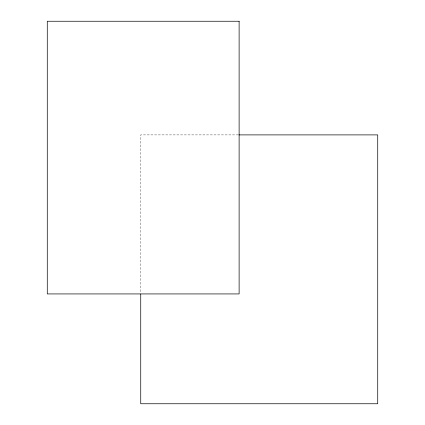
<?xml version="1.0" encoding="UTF-8"?>
<svg xmlns="http://www.w3.org/2000/svg" width="425" height="425" viewBox="0 0 425 425"><rect width="100%" height="100%" fill="white"/><g stroke="black" fill="none" stroke-linecap="round" stroke-linejoin="round"><path stroke-width="0.32" stroke-dasharray="2.12 1.59" d="M238.319 134.895L140.733 134.895L140.733 293.553"/><path stroke-width="0.64" d="M238.983 134.895L377.724 134.895L377.724 403.75L140.733 403.75L140.733 294.217M239.116 21.25L47.276 21.25L47.276 293.93L239.116 293.93L239.116 21.25"/></g></svg>
